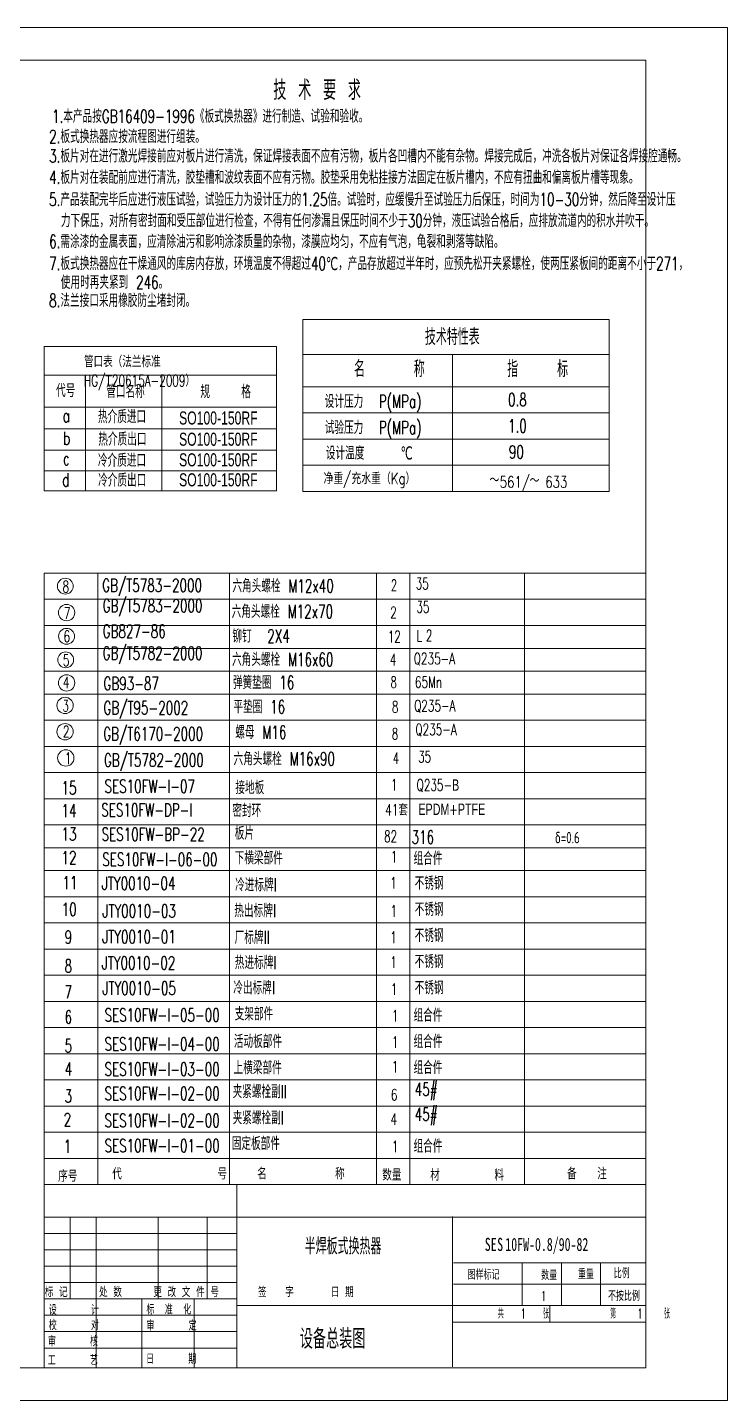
# Model space of a CAD drawing. Header units: millimetres. Extents: x -394 to 6212, y -2458 to 809.
# Drawn here: x 5997.5 to 6211.7, y -1936.1 to -1516.1 of the extents above; entities that cross this region are included whole.
import ezdxf

# ---------------------------------------------------------------- set-up
doc = ezdxf.new("R2010")
doc.units = ezdxf.units.MM
doc.header["$PDSIZE"] = -5
doc.layers.get('0').update_dxf_attribs({"lineweight": 18})
doc.layers.get('DEFPOINTS').update_dxf_attribs({"lineweight": 18})
doc.layers.add('1', color=1, linetype='Continuous', lineweight=18, true_color=0xff0000)
doc.layers.add('2', color=2, linetype='Continuous', lineweight=18, true_color=0xffff00)
doc.styles.add('HZ', font='txt.shx', dxfattribs={"width": 0.67, "bigfont": 'hztxt.shx'})
doc.styles.get("Standard").update_dxf_attribs({"font": 'txt.shx', "bigfont": 'gbcbig.shx'})
doc.styles.add('标准', font='', dxfattribs={"width": 0.667})
doc.styles.get('标准').set_extended_font_data('宋体')

msp = doc.modelspace()

# ---------------------------------------------------------------- linework, layer by layer
for p, q in [((6010.56342, -1904.97212), (6010.56342, -1879.97212)), ((6018.56342, -1925.97212), (6018.56342, -1879.97212)), ((6037.56342, -1904.97212), (6037.56342, -1879.97212)), ((6052.56342, -1904.97212), (6052.56342, -1879.97212)), ((6148.88893, -1906.97212), (6148.88893, -1893.97212)), ((6160.88893, -1906.97212), (6160.88893, -1893.97212)), ((6172.88893, -1906.97212), (6172.88893, -1893.97212)), ((6127.88893, -1900.44813), (6186.74256, -1900.44813)), ((6127.88893, -1900.44813), (6186.74256, -1900.44813)), ((6002.68019, -1904.97212), (6061.56342, -1904.97212)), ((6032.56342, -1925.97212), (6032.56342, -1904.97212)), ((6048.56342, -1925.97212), (6048.56342, -1904.97212)), ((6002.68019, -1909.97212), (6061.56342, -1909.97212)), ((6127.63631, -1906.97212), (6186.74256, -1906.97212)), ((6157.38893, -1906.97212), (6157.38893, -1912.08254)), ((6157.38893, -1911.97212), (6157.38893, -1906.97212)), ((6002.68019, -1914.97212), (6061.56342, -1914.97212)), ((6002.68019, -1920.02401), (6061.56342, -1920.02401))]:
    msp.add_line(p, q)
at = {"layer": '1'}
for p, q in [((5627.74256, -1526.0524), (6186.74256, -1526.0524)), ((6186.74256, -1526.0524), (6186.74256, -1926.0524)), ((6081.83958, -1605.41584), (6175.48838, -1605.41584)), ((6081.83958, -1657.95841), (6081.83958, -1605.41584)), ((6175.48838, -1605.41584), (6175.48838, -1657.95841)), ((6002.68019, -1613.597), (6073.73088, -1613.597)), ((6002.68019, -1613.597), (6002.68019, -1657.77514)), ((6073.73088, -1657.77514), (6073.73088, -1613.597)), ((6081.83958, -1616.11552), (6175.48838, -1616.11552)), ((6002.68019, -1657.77514), (6073.73088, -1657.77514)), ((6175.48838, -1657.95841), (6081.83958, -1657.95841)), ((6186.74256, -1682.97212), (6002.68019, -1682.97212)), ((6002.68019, -1925.97212), (6002.68019, -1682.97212)), ((6002.68019, -1879.97212), (6186.80492, -1879.97212)), ((6061.56342, -1925.97212), (6061.56342, -1879.97212)), ((6127.63631, -1925.7682), (6127.63631, -1879.7682)), ((6127.88893, -1893.97212), (6186.74256, -1893.97212)), ((6061.56342, -1906.97212), (6127.63631, -1906.97212)), ((6127.82678, -1912.08254), (6186.6739, -1912.08254)), ((5627.74256, -1926.0524), (6186.74256, -1926.0524))]:
    msp.add_line(p, q, dxfattribs=at)
at = {"layer": '2'}
for p, q in [((5617.74256, -1516.0524), (6211.74256, -1516.0524)), ((6211.74256, -1516.0524), (6211.74256, -1936.0524)), ((6211.74256, -1516.0524), (6211.74256, -1936.0524)), ((6127.54597, -1657.95841), (6127.54597, -1616.11552)), ((6002.68019, -1622.37949), (6073.73088, -1622.37949)), ((6015.24934, -1657.77514), (6015.24934, -1622.37949)), ((6038.67594, -1657.77514), (6038.67594, -1622.37949)), ((6175.48838, -1625.95841), (6081.83958, -1625.95841)), ((6002.68019, -1632.20192), (6073.73088, -1632.20192)), ((6175.48838, -1633.95841), (6081.83958, -1633.95841)), ((6002.68019, -1638.85938), (6073.73088, -1638.85938)), ((6175.48838, -1641.95841), (6081.83958, -1641.95841)), ((6002.68019, -1645.35297), (6073.73088, -1645.35297)), ((6002.68019, -1651.65821), (6073.73088, -1651.65821)), ((6186.74256, -1690.97212), (6002.68019, -1690.97212)), ((6186.80492, -1698.97212), (6002.68019, -1698.97212)), ((6002.68019, -1884.97212), (6061.56342, -1884.97212)), ((6002.68019, -1884.97212), (6061.56342, -1884.97212)), ((6002.68019, -1884.97212), (6061.56342, -1884.97212)), ((6002.68019, -1884.97212), (6061.56342, -1884.97212)), ((6002.68019, -1884.97212), (6061.56342, -1884.97212)), ((6002.68019, -1884.97212), (6061.56342, -1884.97212)), ((6002.68019, -1884.97212), (6061.56342, -1884.97212)), ((6002.68019, -1884.97212), (6061.56342, -1884.97212)), ((6006.80492, -1884.97212), (6061.56342, -1884.97212)), ((6002.68019, -1889.97212), (6061.56342, -1889.97212)), ((6002.68019, -1889.97212), (6061.56342, -1889.97212)), ((6002.68019, -1889.97212), (6061.56342, -1889.97212)), ((6002.68019, -1894.97212), (6061.56342, -1894.97212)), ((6002.68019, -1899.97212), (6061.56342, -1899.97212)), ((6211.74256, -1936.0524), (5617.74256, -1936.0524))]:
    msp.add_line(p, q, dxfattribs=at)
at = {"layer": '2', "linetype": 'ByBlock', "ltscale": 0.5}
msp.add_line((6175.48838, -1649.95841), (6081.83958, -1649.95841), dxfattribs=at)
at = {"layer": '2', "ltscale": 20}
for p, q in [((6019.04669, -1682.97212), (6019.04669, -1782.97212)), ((6186.80492, -1705.97212), (6002.68019, -1705.97212)), ((6186.80492, -1712.97212), (6002.68019, -1712.97212)), ((6186.80492, -1719.97212), (6002.68019, -1719.97212)), ((6186.80492, -1727.97212), (6002.68019, -1727.97212)), ((6186.80492, -1735.97212), (6002.68019, -1735.97212)), ((6186.80492, -1743.97212), (6002.68019, -1743.97212)), ((6186.80492, -1751.97212), (6002.68019, -1751.97212)), ((6186.80492, -1759.97212), (6002.68019, -1759.97212)), ((6186.80492, -1789.97212), (6002.68019, -1789.97212)), ((6186.80492, -1797.97212), (6002.68019, -1797.97212)), ((6186.80492, -1805.97212), (6002.68019, -1805.97212)), ((6186.80492, -1813.97212), (6002.68019, -1813.97212))]:
    msp.add_line(p, q, dxfattribs=at)
at = {"layer": '2', "linetype": 'Continuous'}
for p, q in [((6059.40334, -1682.97212), (6059.40334, -1869.97212)), ((6104.30842, -1682.97212), (6104.30842, -1869.97212)), ((6114.48195, -1682.97212), (6114.48195, -1869.97212)), ((6149.57197, -1682.97212), (6149.57197, -1869.97212)), ((6019.04669, -1763.97212), (6019.04669, -1869.97212)), ((6186.80492, -1766.97212), (6002.68019, -1766.97212)), ((6186.80492, -1766.97212), (6002.68019, -1766.97212)), ((6149.57197, -1765.97212), (6149.57197, -1869.97212)), ((6149.57197, -1765.97212), (6149.57197, -1869.97212)), ((6186.80492, -1773.97212), (6002.68019, -1773.97212)), ((6186.80492, -1781.97212), (6002.68019, -1781.97212)), ((6186.80492, -1821.97212), (6002.68019, -1821.97212)), ((6186.80492, -1829.97212), (6002.68019, -1829.97212)), ((6186.80492, -1837.97212), (6002.68019, -1837.97212)), ((6186.80492, -1845.97212), (6002.68019, -1845.97212)), ((6186.80492, -1853.97212), (6002.68019, -1853.97212)), ((6186.80492, -1861.97212), (6002.68019, -1861.97212)), ((6186.80492, -1869.97212), (6002.68019, -1869.97212)), ((6061.56342, -1869.97212), (6061.56342, -1879.97212))]:
    msp.add_line(p, q, dxfattribs=at)
at = {"layer": '2', "ltscale": 20}
for centre, radius in [((6009.11742, -1686.94334), 2.436), ((6009.50746, -1695.03086), 2.5), ((6009.50071, -1702.29386), 2.436), ((6009.22971, -1709.4772), 2.436), ((6009.50746, -1716.53658), 2.5), ((6009.05302, -1723.44178), 2.5), ((6009.05302, -1731.47134), 2.5), ((6009.27437, -1739.48381), 2.5)]:
    msp.add_circle(centre, radius, dxfattribs=at)
at = {"layer": 'DEFPOINTS', "color": 0, "linetype": 'ByBlock'}
msp.add_point((6186.74256, -1895.4524), dxfattribs=at)
msp.add_point((6186.74256, -1895.4524), dxfattribs=at)
msp.add_point((6186.74256, -1895.4524), dxfattribs=at)
msp.add_point((6186.74256, -1895.4524), dxfattribs=at)

# ---------------------------------------------------------------- texts
at = {"width": 0.67}
for s, p in [('SES10FW-I-07', (6021.10966, -1750.14211)), ('SES10FW-DP-I', (6020.12037, -1757.39672)), ('SES10FW-BP-22', (6020.20647, -1764.85814)), ('SES10FW-I-06-00', (6020.42023, -1772.53561)), ('JTY0010-04', (6020.3009, -1779.86596)), ('JTY0010-03', (6020.46029, -1788.30346)), ('JTY0010-01', (6020.4073, -1796.18855)), ('JTY0010-02', (6020.26726, -1804.20326)), ('JTY0010-05', (6020.45313, -1811.91428)), ('SES10FW-I-05-00', (6021.10966, -1820.14211)), ('SES10FW-I-04-00', (6021.10966, -1828.99261)), ('SES10FW-I-03-00', (6021.10966, -1836.70061)), ('SES10FW-I-02-00', (6021.10966, -1844.12361)), ('SES10FW-I-02-00', (6021.10966, -1852.40311)), ('SES10FW-I-01-00', (6021.10966, -1860.11161))]:
    msp.add_text(s, height=4, dxfattribs=at).set_placement(p)
for s, height, style, width, p in [('半焊板式换热器', 5, 'HZ', 0.67, (6082.37758, -1891.34692)), ('SE', 4, '标准', 0.667, (6137.46279, -1890.29424)), ('S', 4, '标准', 0.667, (6141.25728, -1890.29424)), ('10FW-0.8/90-82', 4, '标准', 0.667, (6143.74328, -1890.29424)), ('图样标记      ', 3, 'HZ', 0.6, (6132.21491, -1899.05726)), ('       数量     ', 3, 'HZ', 0.6, (6142.52145, -1899.19118)), ('      重量      ', 3, 'HZ', 0.6, (6155.51454, -1898.88596)), ('  比例', 3, 'HZ', 0.6, (6173.72226, -1898.66364)), ('标 记     处 数     更 改 文 件 号      签   字      日 期', 3, 'HZ', 0.65, (6002.83138, -1904.38886)), ('1', 3, 'HZ', 0.6, (6154.66382, -1905.55992)), ('不按比例', 3, 'HZ', 0.6, (6175.17173, -1905.55435)), ('设      计', 3, 'HZ', 0.6, (6004.07044, -1909.85675)), ('标  准  化', 3, 'HZ', 0.6, (6033.94534, -1909.71942)), ('共    1    张              第     1     张', 3, 'HZ', 0.45, (6141.46992, -1910.94885)), ('校      对', 3, 'HZ', 0.6, (6004.07044, -1914.51268)), ('审      定', 3, 'HZ', 0.6, (6033.94534, -1914.65162)), ('审      核', 3, 'HZ', 0.6, (6003.79386, -1919.44488)), ('工      艺', 3, 'HZ', 0.6, (6003.77544, -1925.20587)), ('日      期', 3, 'HZ', 0.6, (6033.84502, -1924.8515))]:
    msp.add_text(s, height=height, dxfattribs=dict(style=style, width=width)).set_placement(p)
at = {"layer": '2', "linetype": 'ByBlock', "ltscale": 0.5, "style": 'HZ', "width": 0.75}
for s, p in [('净重/充水重（Kg）', (6088.12562, -1655.75265)), ('～', (6138.90666, -1656.2213)), ('561/  633', (6142.04753, -1656.81826)), ('～', (6151.17439, -1656.36801))]:
    msp.add_text(s, height=3.5, dxfattribs=at).set_placement(p)
at = {"layer": '2', "style": 'HZ', "width": 0.67}
msp.add_text('设备总装图', height=6, dxfattribs=at).set_placement((6080.85095, -1920.18739))
at = {"layer": '2', "ltscale": 20, "attachment_point": 7, "style": 'HZ'}
for s, insert, char_height, width in [('\\T1;技 术 要 求', (6072.74754, -1538.2344), 6, 42.21), ('\\T1;8', (6008.25342, -1688.85684), 3.5, 3.35), ('\\T1;2', (6108.68488, -1688.4134), 3.5, 3.35), ('\\T1;35', (6116.33627, -1687.94449), 3.5, 6.7), ('\\T1;35', (6116.53994, -1695.08096), 3.5, 6.7), ('\\T1;7', (6008.68995, -1696.97925), 3.5, 3.35), ('\\T1;2', (6108.50493, -1696.72515), 3.5, 3.35), ('\\T1;6', (6008.61571, -1704.06036), 3.5, 3.35), ('\\T1;12', (6107.77676, -1704.13624), 3.5, 6.7), ('\\T1;L', (6116.55048, -1703.92062), 3.5, 2.8475), ('\\T1;2', (6119.39975, -1703.81141), 3.5, 3.35), ('\\T1;5', (6008.36571, -1711.3907), 3.5, 3.35), ('\\T1;4', (6108.38495, -1711.17354), 3.5, 3.35), ('\\T1;Q235-A', (6115.72527, -1711.18644), 3.5, 21.105), ('\\T1;4', (6008.34605, -1718.14136), 3.5, 3.35), ('\\T1;弹簧垫圈 16', (6060.41216, -1718.42479), 4, 27.7571429), ('\\T1;8', (6108.57625, -1718.08651), 3.5, 3.35), ('\\T1;65Mn', (6116.09478, -1718.049), 3.5, 14.74), ('\\T1;3', (6008.22706, -1725.31138), 3.5, 3.35), ('\\T1;平垫圈 16', (6060.55086, -1725.84923), 4, 23.7371429), ('\\T1;Q235-A', (6115.84351, -1725.60834), 3.5, 21.105), ('\\T1;8', (6109.0202, -1725.62094), 3.5, 3.35), ('\\T1;2', (6008.38579, -1733.17144), 3.5, 3.35), ('\\T1;螺母 M16', (6061.12854, -1733.62999), 4, 24.3114286), ('\\T1;8', (6108.9862, -1733.83975), 3.5, 3.35), ('\\T1;Q235-A', (6116.22344, -1732.86716), 3.5, 21.105), ('\\T1;1', (6008.94227, -1741.34776), 3.5, 3.35), ('\\T1;4', (6109.29638, -1741.3434), 3.5, 3.35), ('\\T1;35', (6117.05578, -1740.8924), 3.5, 6.7), ('接地板', (6061.14511, -1750.58334), 4, 12.06), ('Q235-{\\fArial|b0|i0|c0|p32;B}', (6116.60447, -1749.8687), 3.5, 21.105), ('\\T1;密封环', (6060.21548, -1757.61648), 4, 12.06), ('41套', (6107.01575, -1757.12173), 3.5, 10.05), ('板片  ', (6060.98184, -1764.52528), 4, 26.4171429), ('82', (6106.64393, -1765.23631), 3.5, 10.05)]:
    msp.add_mtext(s, dxfattribs=dict(at, insert=insert, char_height=char_height, width=width))
at = {"layer": '2'}
for s, insert, char_height, width, attachment_point, style in [('\\T1;1.本产品按GB16409-1996《板式换热器》进行制造、试验和验收。', (6005.05848, -1545.24621), 4, 141.8890659, 7, 'HZ'), ('\\T1;2.板式换热器应按流程图进行组装。', (6004.17689, -1551.45568), 4, 66.3855879, 7, 'HZ'), ('\\T1;3.板片对在进行激光焊接前应对板片进行清洗，保证焊接表面不应有污物，板片各凹槽内不能有杂物。焊接完成后，冲洗各板片对保证各焊接腔通畅。 ', (6004.17689, -1557.5006), 4, 271.872011, 7, 'HZ'), ('\\T1;4.板片对在装配前应进行清洗，胶垫槽和波纹表面不应有污物。胶垫采用免粘挂接方法固定在板片槽内，不应有扭曲和偏离板片槽等现象。', (6004.18697, -1564.02432), 4, 247.2082802, 7, 'HZ'), ('\\T1;5.产品装配完毕后应进行液压试验，试验压力为设计压力的1.25倍。试验时，应缓慢升至试验压力后保压，时间为10-30分钟，然后降至设计压', (6004.16401, -1570.77962), 4, 268.5794396, 7, 'HZ'), ('\\T1;力下保压，对所有密封面和受压部位进行检查，不得有任何渗漏且保压时间不少于30分钟，液压试验合格后，应排放流道内的积水并吹干。', (6007.76383, -1577.27312), 4, 249.4652967, 7, 'HZ'), ('\\T1;6.需涂漆的金属表面，应清除油污和影响涂漆质量的杂物，漆膜应均匀，不应有气泡，龟裂和剥落等缺陷。', (6004.17424, -1583.66218), 4, 190.266011, 7, 'HZ'), ('7.板式换热器应在干燥通风的库房内存放，环境温度不得超过40℃，产品存放超过半年时，应预先松开夹紧螺栓，使两压紧板间的距离不小于271，', (6004.18351, -1590.39105), 4, 270.4535989, 7, 'HZ'), ('使用时再夹紧到 246。', (6007.74314, -1596.03828), 4, 43.5529451, 7, 'HZ'), ('\\T1;8.法兰接口采用橡胶防尘堵封闭。', (6004.16769, -1601.58469), 4, 61.9635879, 7, 'HZ'), ('\\T1;技术特性表', (6119.14667, -1613.19403), 5, 25.125, 7, 'HZ'), ('管口表（法兰标准HG/{\\fArial|b0|i0|c0|p32;T}20615A-2009）', (6014.83538, -1616.50148), 3.5, 54.0663866, 1, 'HZ'), ('\\T1;名     称 ', (6097.46219, -1623.00322), 5, 40.2, 7, 'HZ'), ('\\T1; 指    标 ', (6141.32551, -1623.00322), 5, 40.28375, 7, 'HZ'), ('\\T1;代号', (6006.28032, -1629.14695), 4, 8.04, 7, 'HZ'), ('\\T1;管口名称', (6021.63118, -1629.38472), 4, 16.08, 7, 'HZ'), ('\\T1;规    格', (6050.44585, -1629.47023), 4, 24.187, 7, 'HZ'), ('\\T1;设计压力  P(MPa)', (6088.49566, -1633.76962), 4, 48.91, 7, 'HZ'), ('\\T1;热介质进口', (6019.1044, -1637.13709), 4, 20.167, 7, 'HZ'), ('{\\fArial|b0|i0|c0|p32;SO100-150RF}', (6043.9275, -1637.56255), 4, 49.1971429, 7, '标准'), ('\\T1;a', (6008.32969, -1636.81247), 4, 6.7957143, 7, 'HZ'), ('\\T1;试验压力  P(MPa)', (6088.49566, -1641.76962), 4, 48.91, 7, 'HZ'), ('\\T1;b', (6008.43922, -1643.69209), 4, 8.7291429, 7, 'HZ'), ('\\T1;热介质出口', (6019.2205, -1644.0155), 4, 20.1, 7, 'HZ'), ('{\\fArial|b0|i0|c0|p32;SO100-150RF}', (6043.9275, -1644.05613), 4, 49.1971429, 7, '标准'), ('\\T1;冷介质进口', (6019.08545, -1650.48575), 4, 20.167, 7, 'HZ'), ('{\\fArial|b0|i0|c0|p32;SO100-150RF}', (6043.9275, -1650.36137), 4, 49.1971429, 7, '标准'), ('\\T1;设计温度', (6088.82836, -1648.25603), 4, 16.08, 7, 'HZ'), ('\\T1;℃', (6111.71822, -1648.26841), 4, 3.9272308, 7, 'HZ'), ('\\T1;c', (6008.37423, -1649.93889), 4, 10.6242857, 7, 'HZ'), ('\\T1;d', (6008.15157, -1656.41509), 4, 6.8914286, 7, 'HZ'), ('\\T1;冷介质出口', (6019.15956, -1656.56101), 4, 20.1, 7, 'HZ'), ('{\\fArial|b0|i0|c0|p32;SO100-150RF}', (6043.9275, -1656.4783), 4, 49.1971429, 7, '标准'), ('{\\fArial|b0|i0|c0|p32;EPDM}+{\\fArial|b0|i0|c0|p32;PTFE}', (6117.15576, -1756.94518), 3.5, 21.105, 7, 'HZ')]:
    msp.add_mtext(s, dxfattribs=dict(at, insert=insert, char_height=char_height, width=width, attachment_point=attachment_point, style=style))
at = {"layer": '2', "char_height": 4, "attachment_point": 7}
for s, insert, width in [('\\W0.67;0.8', (6144.56957, -1631.91176), 9.5714286), ('\\W0.67;1.0', (6144.56957, -1639.91176), 13.4), ('\\W0.67;90', (6144.82947, -1647.91176), 11.4857143), ('\\T1;{\\W0.67;GB/T5783-2000}', (6020.40332, -1690.03267), 50.92), ('\\T1;{\\W0.67;GB/T5783-2000}', (6020.53845, -1696.25546), 50.92), ('\\T1;{\\W0.67;GB827-86}', (6020.5469, -1702.73436), 32.16), ('\\T1;{\\W0.67;GB/T5782-2000}', (6020.53256, -1710.79363), 50.92), ('\\T1;{\\W0.67;GB93-87}', (6020.77488, -1718.71114), 28.3314286), ('\\T1;{\\W0.67;GB/T95-2002}', (6020.77488, -1727.49914), 43.2628571), ('\\T1;{\\W0.67;GB/T6170-2000}', (6020.73385, -1735.44211), 50.92), ('\\T1;{\\W0.67;GB/T5782-2000}', (6020.9291, -1743.49173), 50.92), ('\\W0.67;15', (6007.9617, -1750.63142), 7.6571429), ('\\T1;{\\W0.67;14}', (6007.9617, -1757.63142), 7.6571429), ('\\T1;{\\W0.67;13}', (6007.9617, -1764.77259), 7.6571429)]:
    msp.add_mtext(s, dxfattribs=dict(at, insert=insert, width=width))
at = {"layer": '2', "linetype": 'Continuous', "attachment_point": 7, "style": 'HZ'}
for s, insert, char_height, width in [('\\T1;六角头螺栓 M12x40', (6060.24132, -1688.9038), 4, 48.8812857), ('\\T1;六角头螺栓 M12x70', (6060.01671, -1696.73652), 4, 48.8812857), ('\\T1;铆钉  2X4', (6060.24061, -1704.2478), 4, 27.5657143), ('\\T1;六角头螺栓 M16x60', (6060.12902, -1711.4192), 4, 48.8812857), ('\\T1;六角头螺栓 M16x90', (6060.59969, -1741.80115), 4, 48.8812857), ('\\T1;1', (6108.77727, -1749.46168), 3.5, 3.35), ('316', (6115.06985, -1765.72297), 4, 11.4857143), ('\\T1;12', (6007.9617, -1772.00162), 4, 7.6571429), ('\\T1;下横梁部件', (6060.9353, -1772.09776), 4, 20.1), ('\\T1;1', (6108.77727, -1771.46168), 3.5, 3.35), ('\\T1;组合件', (6115.68444, -1772.2141), 4, 12.06), ('\\T1;11', (6008.23433, -1779.65381), 4, 7.6571429), ('\\T1;冷进标牌I', (6061.06362, -1780.31411), 4, 17.7454286), ('\\T1;1', (6108.4969, -1779.46168), 3.5, 3.35), ('\\T1;不锈钢', (6116.00073, -1779.81561), 4, 12.127), ('\\T1;10', (6008.00245, -1787.81185), 4, 7.6571429), ('\\T1;热出标牌I', (6060.82987, -1788.22823), 4, 17.6784286), ('\\T1;1', (6108.66556, -1788.06979), 3.5, 3.35), ('\\T1;不锈钢', (6116.00073, -1787.81561), 4, 12.127), ('\\T1;9', (6008.90385, -1796.29725), 4, 3.8285714), ('\\T1;厂标牌II', (6060.92768, -1796.40918), 4, 15.1898571), ('\\T1;1', (6108.54354, -1796.10261), 3.5, 3.35), ('\\T1;不锈钢', (6116.00073, -1795.81561), 4, 12.127), ('\\T1;8', (6008.90385, -1805.11132), 4, 3.8285714), ('\\T1;热进标牌I', (6060.96779, -1804.11185), 4, 17.7454286), ('\\T1;1', (6108.49266, -1803.68936), 3.5, 3.35), ('\\T1;不锈钢', (6116.00073, -1803.81561), 4, 12.127), ('\\T1;7', (6008.90385, -1813.07243), 4, 3.8285714), ('\\T1;冷出标牌I', (6060.51732, -1811.81072), 4, 17.6784286), ('\\T1;1', (6108.70993, -1811.99676), 3.5, 3.35), ('\\T1;不锈钢', (6116.00073, -1811.81561), 4, 12.127), ('\\T1;6', (6008.90385, -1820.7492), 4, 3.8285714), ('\\T1;支架部件', (6060.94157, -1819.80636), 4, 16.08), ('\\T1;1', (6109.00108, -1820.12043), 3.5, 3.35), ('\\T1;组合件', (6115.68444, -1820.2141), 4, 12.06), ('\\T1;5', (6008.90385, -1829.56327), 4, 3.8285714), ('\\T1;活动板部件', (6060.69049, -1828.2231), 4, 20.1), ('\\T1;1', (6109.00108, -1828.16193), 3.5, 3.35), ('\\T1;组合件', (6115.68444, -1828.2141), 4, 12.06), ('\\T1;4', (6008.90385, -1836.67139), 4, 3.8285714), ('\\T1;上横梁部件', (6060.60508, -1836.26766), 4, 20.1), ('\\T1;1', (6109.00108, -1835.70043), 3.5, 3.35), ('\\T1;组合件', (6115.68444, -1836.2141), 4, 12.06), ('\\T1;夹紧螺栓副II', (6060.317, -1843.57332), 4, 23.2298571), ('\\T1;45#', (6116.02546, -1844.20091), 4, 11.6771429), ('\\T1;3', (6008.90385, -1844.91682), 4, 3.8285714), ('\\T1;6', (6108.72808, -1844.26335), 3.5, 3.35), ('\\T1;夹紧螺栓副I', (6060.317, -1851.57332), 4, 21.6984286), ('\\T1;45#', (6116.02547, -1851.82969), 4, 11.6771429), ('\\T1;2', (6008.61914, -1852.1258), 4, 3.8285714), ('\\T1;4', (6108.61894, -1851.7634), 3.5, 3.35), ('\\T1;1', (6008.61914, -1860.27037), 4, 3.8285714), ('\\T1;固定板部件', (6060.04907, -1859.44433), 4, 20.1), ('\\T1;组合件', (6115.68444, -1860.2141), 4, 12.06), ('\\T1;1', (6109.00108, -1860.11593), 3.5, 3.35), ('\\T1;代              号 ', (6023.48027, -1868.45117), 3.5, 59.7975), ('\\T1;名          称', (6067.82988, -1868.40317), 3.5, 42.21), ('\\T1;备   注', (6162.68259, -1868.37505), 3.5, 17.7340625), ('\\T1;序号', (6006.93009, -1869.15084), 3.5, 7.035), ('\\T1;数量', (6106.11261, -1868.78122), 3.5, 7.035), ('\\T1;材        料', (6120.77069, -1868.83197), 3.5, 35.175)]:
    msp.add_mtext(s, dxfattribs=dict(at, insert=insert, char_height=char_height, width=width))
at = {"layer": '2', "ltscale": 0.5, "insert": (6158.9323, -1765.5992), "char_height": 3.5, "width": 16.1663269, "attachment_point": 7, "style": 'HZ'}
msp.add_mtext('\\T1;δ=0.6', dxfattribs=at)

doc.saveas('drawing.dxf')
